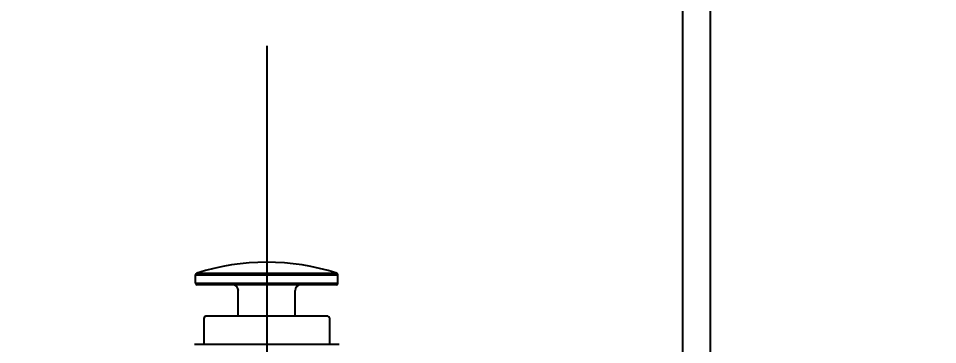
# Model space of a CAD drawing. Header units: millimetres. Extents: x 0 to 3800, y -67 to 2530.
# Drawn here: x 2277.7 to 2443.5, y 1729.1 to 1788 of the extents above; entities that cross this region are included whole.
import ezdxf
from ezdxf.lldxf.tags import DXFTag

# ---------------------------------------------------------------- set-up
doc = ezdxf.new("R2010")
doc.units = ezdxf.units.MM
for name, color, linetype in [('내부선 및 부속', 4, 'Continuous'), ('중심선', 1, 'DASHED'), ('치수선', 7, 'Continuous')]:
    doc.layers.add(name, color=color, linetype=linetype)
doc.styles.add('____', font='')
doc.styles.get('____').set_extended_font_data('굴림')
tags = doc.linetypes.add('DASHDOT', pattern=[70, 31, -13, 13, -13]).pattern_tags.tags
tags[10:11] = [DXFTag(74, 4), DXFTag(75, 0), DXFTag(340, '0'), DXFTag(46, 0.0), DXFTag(50, 0.0), DXFTag(44, 0.0), DXFTag(45, 0.0)]
tags[8:9] = [DXFTag(74, 4), DXFTag(75, 0), DXFTag(340, '0'), DXFTag(46, 0.0), DXFTag(50, 0.0), DXFTag(44, 0.0), DXFTag(45, 0.0)]
tags[6:7] = [DXFTag(74, 4), DXFTag(75, 0), DXFTag(340, '0'), DXFTag(46, 0.0), DXFTag(50, 0.0), DXFTag(44, 0.0), DXFTag(45, 0.0)]
tags[4:5] = [DXFTag(74, 4), DXFTag(75, 0), DXFTag(340, '0'), DXFTag(46, 0.0), DXFTag(50, 0.0), DXFTag(44, 0.0), DXFTag(45, 0.0)]
tags = doc.linetypes.add('DASHED', pattern=[25.72, 12.86, -12.86]).pattern_tags.tags
tags[6:7] = [DXFTag(74, 4), DXFTag(75, 0), DXFTag(340, '0'), DXFTag(46, 0.0), DXFTag(50, 0.0), DXFTag(44, 0.0), DXFTag(45, 0.0)]
tags[4:5] = [DXFTag(74, 4), DXFTag(75, 0), DXFTag(340, '0'), DXFTag(46, 0.0), DXFTag(50, 0.0), DXFTag(44, 0.0), DXFTag(45, 0.0)]
doc.dimstyles.new('MSADIM', dxfattribs={"dimtxt": 33, "dimasz": 17, "dimexe": 10, "dimexo": 7.5, "dimgap": 10, "dimtad": 0, "dimtih": 1, "dimtoh": 1, "dimdec": 0, "dimzin": 1, "dimdsep": 46, "dimtxsty": '____', "dimcen": 11.25, "dimadec": 0, "dimazin": 0, "dimtfac": 1, "dimtdec": 0, "dimtix": 1, "dimtmove": 0, "dimatfit": 3, "dimfxl": 1, "dimtolj": 1, "dimtzin": 1, "dimarcsym": 0})

# ---------------------------------------------------------------- blocks, each defined once
blk = doc.blocks.new('*D51')
at = {"layer": '치수선', "color": 0, "linetype": 'Continuous', "lineweight": -2, "transparency": 16777216}
for p, q in [((2252.45, 1880.44), (2252.45, 1957.94)), ((2932.45, 1690.44), (2932.45, 1957.94)), ((2269.45, 1947.94), (2555.17, 1947.94)), ((2915.45, 1947.94), (2629.73, 1947.94))]:
    blk.add_line(p, q, dxfattribs=at)
at = {"layer": '치수선', "color": 0, "linetype": 'Continuous', "transparency": 16777216}
for points in [[(2269.45, 1950.77), (2269.45, 1945.11), (2252.45, 1947.94)], [(2915.45, 1950.77), (2915.45, 1945.11), (2932.45, 1947.94)]]:
    blk.add_solid(points, dxfattribs=at)
at = {"layer": '치수선', "color": 0, "linetype": 'Continuous', "transparency": 16777216, "insert": (2592.45, 1947.94), "char_height": 25, "attachment_point": 5, "style": '____'}
blk.add_mtext('\\A1;680', dxfattribs=at)

msp = doc.modelspace()

# ---------------------------------------------------------------- linework, layer by layer
at = {"layer": '내부선 및 부속'}
for p, q in [((2402.45, 1877.94), (2402.45, 1487.94)), ((2397.45, 1850.1), (2397.45, 1515.78))]:
    msp.add_line(p, q, dxfattribs=at)
at = {"layer": '내부선 및 부속', "linetype": 'Continuous'}
for p, q in [((2309.62, 1741.74), (2335.29, 1741.74)), ((2309.62, 1740.22), (2309.62, 1741.74)), ((2309.84, 1742.04), (2335.07, 1742.04)), ((2335.29, 1740.22), (2335.29, 1741.74)), ((2309.62, 1740.22), (2335.29, 1740.22)), ((2334.98, 1739.91), (2309.93, 1739.91)), ((2317.32, 1734.27), (2317.32, 1738.89)), ((2327.59, 1734.27), (2327.59, 1738.89)), ((2333.44, 1734.27), (2311.47, 1734.27)), ((2311.16, 1729.13), (2311.16, 1733.96)), ((2333.75, 1733.96), (2333.75, 1729.13)), ((2335.49, 1729.13), (2309.42, 1729.13))]:
    msp.add_line(p, q, dxfattribs=at)
at = {"layer": '내부선 및 부속', "linetype": 'Continuous', "flags": 128}
for points in [[(2311.17, 1733.97), (2311.17, 1733.97), (2311.17, 1733.97), (2311.17, 1733.97), (2311.17, 1733.97), (2311.17, 1733.97), (2311.17, 1733.97), (2311.16, 1733.97), (2311.16, 1733.97), (2311.16, 1733.97), (2311.16, 1733.97), (2311.16, 1733.97), (2311.16, 1733.97), (2311.16, 1733.97), (2311.16, 1733.97), (2311.16, 1733.97), (2311.16, 1733.97), (2311.16, 1733.97), (2311.16, 1733.97), (2311.16, 1733.97), (2311.16, 1733.97), (2311.16, 1733.97), (2311.16, 1733.97), (2311.16, 1733.97), (2311.16, 1733.97), (2311.16, 1733.97), (2311.16, 1733.97), (2311.16, 1733.97), (2311.16, 1733.97), (2311.16, 1733.97), (2311.16, 1733.97), (2311.16, 1733.97), (2311.16, 1733.97), (2311.16, 1733.97), (2311.16, 1733.97), (2311.16, 1733.97), (2311.16, 1733.97), (2311.16, 1733.97), (2311.16, 1733.97), (2311.16, 1733.97), (2311.16, 1733.97), (2311.16, 1733.97), (2311.16, 1733.97), (2311.16, 1733.97), (2311.16, 1733.97), (2311.16, 1733.97), (2311.16, 1733.97), (2311.16, 1733.97), (2311.16, 1733.97), (2311.16, 1733.97), (2311.16, 1733.97), (2311.16, 1733.97), (2311.16, 1733.97), (2311.16, 1733.97), (2311.16, 1733.97), (2311.16, 1733.97), (2311.16, 1733.97), (2311.16, 1733.97), (2311.16, 1733.97), (2311.16, 1733.97), (2311.16, 1733.97), (2311.16, 1733.97), (2311.16, 1733.97), (2311.16, 1733.97), (2311.16, 1733.97), (2311.16, 1733.97), (2311.16, 1733.97), (2311.16, 1733.97), (2311.16, 1733.97), (2311.16, 1733.97), (2311.16, 1733.97), (2311.16, 1733.97), (2311.16, 1733.97), (2311.16, 1733.97), (2311.16, 1733.97), (2311.16, 1733.97), (2311.16, 1733.97), (2311.16, 1733.97), (2311.16, 1733.97), (2311.16, 1733.97), (2311.16, 1733.97), (2311.16, 1733.97), (2311.16, 1733.97), (2311.16, 1733.97), (2311.16, 1733.97), (2311.16, 1733.96), (2311.16, 1733.96), (2311.16, 1733.96), (2311.16, 1733.96), (2311.16, 1733.96), (2311.16, 1733.96), (2311.16, 1733.96), (2311.16, 1733.96), (2311.16, 1733.96), (2311.16, 1733.96), (2311.16, 1733.96), (2311.16, 1733.96), (2311.16, 1733.96), (2311.16, 1733.96), (2311.16, 1733.96), (2311.16, 1733.96), (2311.16, 1733.96), (2311.16, 1733.96), (2311.16, 1733.96), (2311.16, 1733.96), (2311.16, 1733.96), (2311.16, 1733.96), (2311.16, 1733.96), (2311.16, 1733.96), (2311.16, 1733.96), (2311.16, 1733.96), (2311.16, 1733.96), (2311.16, 1733.96), (2311.16, 1733.96), (2311.16, 1733.96), (2311.16, 1733.96), (2311.16, 1733.96), (2311.16, 1733.96), (2311.16, 1733.96), (2311.16, 1733.96), (2311.16, 1733.96), (2311.16, 1733.96), (2311.16, 1733.96), (2311.16, 1733.96), (2311.16, 1733.96), (2311.16, 1733.96), (2311.16, 1733.96), (2311.16, 1733.96), (2311.16, 1733.96), (2311.16, 1733.96), (2311.16, 1733.96), (2311.16, 1733.96), (2311.16, 1733.96), (2311.16, 1733.96), (2311.16, 1733.96), (2311.16, 1733.96), (2311.16, 1733.96), (2311.16, 1733.96), (2311.16, 1733.96), (2311.16, 1733.96), (2311.16, 1733.96), (2311.16, 1733.96), (2311.16, 1733.96), (2311.16, 1733.96), (2311.16, 1733.96), (2311.16, 1733.96), (2311.16, 1733.96), (2311.16, 1733.96), (2311.16, 1733.96), (2311.16, 1733.96), (2311.16, 1733.96), (2311.16, 1733.96), (2311.16, 1733.96), (2311.16, 1733.96), (2311.16, 1733.96), (2311.16, 1733.96), (2311.16, 1733.96), (2311.16, 1733.96), (2311.16, 1733.96), (2311.16, 1733.96), (2311.16, 1733.96), (2311.16, 1733.96)], [(2311.19, 1734.08), (2311.19, 1734.08), (2311.19, 1734.08), (2311.19, 1734.08), (2311.19, 1734.08), (2311.19, 1734.08), (2311.19, 1734.08), (2311.19, 1734.08), (2311.19, 1734.08), (2311.19, 1734.08), (2311.19, 1734.08), (2311.19, 1734.08), (2311.19, 1734.08), (2311.19, 1734.08), (2311.19, 1734.08), (2311.19, 1734.08), (2311.19, 1734.08), (2311.19, 1734.08), (2311.19, 1734.08), (2311.19, 1734.08), (2311.19, 1734.08), (2311.19, 1734.08), (2311.19, 1734.08), (2311.19, 1734.08), (2311.19, 1734.08), (2311.19, 1734.08), (2311.19, 1734.08), (2311.19, 1734.08), (2311.19, 1734.08), (2311.19, 1734.08), (2311.19, 1734.08), (2311.19, 1734.08), (2311.19, 1734.08), (2311.19, 1734.09), (2311.19, 1734.09), (2311.19, 1734.09), (2311.19, 1734.09), (2311.19, 1734.09), (2311.19, 1734.09), (2311.19, 1734.09), (2311.19, 1734.09), (2311.19, 1734.09), (2311.19, 1734.09), (2311.19, 1734.09), (2311.19, 1734.09), (2311.19, 1734.09), (2311.19, 1734.09), (2311.19, 1734.09), (2311.19, 1734.09), (2311.19, 1734.09), (2311.19, 1734.09), (2311.19, 1734.09), (2311.19, 1734.09), (2311.19, 1734.09), (2311.19, 1734.09), (2311.19, 1734.09), (2311.19, 1734.09), (2311.19, 1734.09), (2311.19, 1734.09), (2311.19, 1734.09), (2311.19, 1734.09), (2311.19, 1734.09), (2311.19, 1734.09), (2311.19, 1734.09), (2311.19, 1734.09), (2311.19, 1734.09), (2311.19, 1734.09), (2311.19, 1734.09), (2311.19, 1734.09), (2311.19, 1734.09), (2311.19, 1734.09), (2311.19, 1734.09), (2311.19, 1734.09), (2311.19, 1734.09), (2311.19, 1734.09), (2311.19, 1734.1), (2311.19, 1734.1), (2311.19, 1734.1), (2311.19, 1734.1), (2311.2, 1734.1), (2311.2, 1734.1), (2311.2, 1734.1), (2311.2, 1734.1), (2311.2, 1734.1), (2311.2, 1734.1), (2311.2, 1734.1), (2311.2, 1734.1), (2311.2, 1734.1), (2311.2, 1734.1), (2311.2, 1734.1), (2311.2, 1734.1), (2311.2, 1734.1), (2311.2, 1734.1), (2311.2, 1734.1), (2311.2, 1734.1), (2311.2, 1734.1), (2311.2, 1734.1), (2311.2, 1734.1), (2311.2, 1734.1), (2311.2, 1734.1), (2311.2, 1734.1), (2311.2, 1734.1), (2311.2, 1734.1), (2311.2, 1734.1), (2311.2, 1734.1), (2311.2, 1734.1), (2311.2, 1734.1), (2311.2, 1734.1), (2311.2, 1734.1), (2311.2, 1734.1), (2311.2, 1734.1), (2311.2, 1734.1), (2311.2, 1734.1), (2311.2, 1734.1), (2311.2, 1734.1), (2311.2, 1734.1), (2311.2, 1734.1), (2311.2, 1734.1), (2311.2, 1734.1), (2311.2, 1734.1), (2311.2, 1734.11), (2311.2, 1734.11), (2311.2, 1734.11), (2311.2, 1734.11), (2311.2, 1734.11), (2311.2, 1734.11), (2311.2, 1734.11), (2311.2, 1734.11), (2311.2, 1734.11), (2311.2, 1734.11)]]:
    msp.add_lwpolyline(points, dxfattribs=at)
at = {"layer": '내부선 및 부속', "linetype": 'Continuous'}
for centre, radius, start, end in [((2322.45, 1702.89), 41.13, 72.1322, 107.8678), ((2309.93, 1741.74), 0.308, 107.8678, 180), ((2334.98, 1741.74), 0.308, 0, 72.1322), ((2309.93, 1740.22), 0.308, 180, 270), ((2316.3, 1738.89), 1.03, 0, 90), ((2328.61, 1738.89), 1.03, 90, 180), ((2334.98, 1740.22), 0.308, 270, 0), ((2311.47, 1733.96), 0.308, 90, 180), ((2333.44, 1733.96), 0.308, 0, 89.5047)]:
    msp.add_arc(centre, radius, start, end, dxfattribs=at)
at = {"layer": '중심선', "linetype": 'DASHDOT'}
msp.add_line((2322.45, 1783.07), (2322.45, 1517.84), dxfattribs=at)

# ---------------------------------------------------------------- dimensions: what is measured, and where the dimension line sits
at = {"layer": '치수선', "linetype": 'Continuous'}
dim = msp.add_linear_dim(base=(2252.45, 1947.94), p1=(2932.45, 1682.94), p2=(2252.45, 1872.94), dimstyle='MSADIM', override={"dimtxt": 25}, dxfattribs=at)
dim.commit()
dim.dimension.update_dxf_attribs({"geometry": '*D51', "text_midpoint": (2592.45, 1947.94)})

doc.saveas('drawing.dxf')
